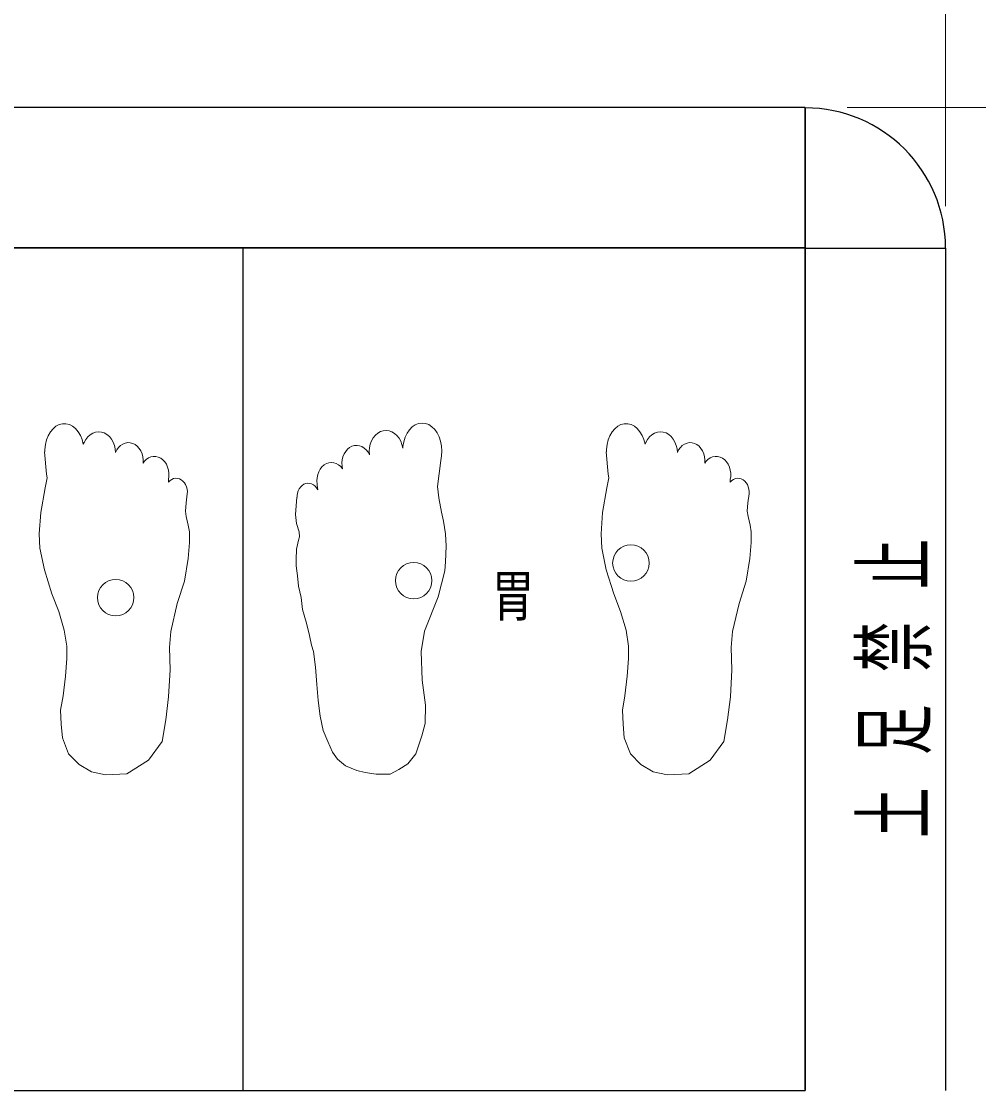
# Model space of a CAD drawing. Units: millimetres on the paper. Extents: x -365 to 0, y -12 to 257.
# Drawn here: x -231.96 to -209.24, y 204.01 to 229.4 of the extents above; entities that cross this region are included whole.
import ezdxf
from ezdxf.enums import TextEntityAlignment as Align

# ---------------------------------------------------------------- set-up
doc = ezdxf.new("R2010")
doc.units = ezdxf.units.MM
doc.layers.add('LY_1', color=7, linetype='Continuous', lineweight=13)
doc.styles.add('ＭＳ ゴシック', font='')
doc.styles.get('ＭＳ ゴシック').set_extended_font_data('MS Gothic')

msp = doc.modelspace()

# ---------------------------------------------------------------- linework, layer by layer
at = {"layer": 'LY_1'}
for p, q in [((-210.023, 225.01), (-210.023, 252.327)), ((-212.356, 227.35), (-200.259, 227.35)), ((-212.356, 227.35), (-200.259, 227.35)), ((-230.98, 219.844), (-231.06, 219.823)), ((-230.899, 219.844), (-230.98, 219.844)), ((-230.818, 219.825), (-230.899, 219.844)), ((-222.529, 219.848), (-222.607, 219.817)), ((-222.448, 219.859), (-222.529, 219.848)), ((-222.367, 219.85), (-222.448, 219.859)), ((-222.288, 219.821), (-222.367, 219.85)), ((-217.647, 219.844), (-217.727, 219.823)), ((-217.565, 219.844), (-217.647, 219.844)), ((-217.485, 219.825), (-217.565, 219.844)), ((-231.269, 219.649), (-231.32, 219.559)), ((-231.206, 219.724), (-231.269, 219.649)), ((-231.136, 219.783), (-231.206, 219.724)), ((-231.06, 219.823), (-231.136, 219.783)), ((-230.742, 219.785), (-230.818, 219.825)), ((-230.671, 219.728), (-230.742, 219.785)), ((-230.609, 219.654), (-230.671, 219.728)), ((-230.556, 219.565), (-230.609, 219.654)), ((-230.326, 219.582), (-230.382, 219.531)), ((-230.263, 219.62), (-230.326, 219.582)), ((-230.196, 219.644), (-230.263, 219.62)), ((-230.127, 219.652), (-230.196, 219.644)), ((-230.057, 219.646), (-230.127, 219.652)), ((-229.99, 219.625), (-230.057, 219.646)), ((-229.926, 219.589), (-229.99, 219.625)), ((-229.868, 219.54), (-229.926, 219.589)), ((-223.499, 219.618), (-223.556, 219.569)), ((-223.435, 219.655), (-223.499, 219.618)), ((-223.368, 219.676), (-223.435, 219.655)), ((-223.298, 219.683), (-223.368, 219.676)), ((-223.229, 219.675), (-223.298, 219.683)), ((-223.162, 219.651), (-223.229, 219.675)), ((-223.099, 219.614), (-223.162, 219.651)), ((-223.042, 219.563), (-223.099, 219.614)), ((-222.804, 219.616), (-222.85, 219.521)), ((-222.747, 219.699), (-222.804, 219.616)), ((-222.681, 219.767), (-222.747, 219.699)), ((-222.607, 219.817), (-222.681, 219.767)), ((-222.214, 219.773), (-222.288, 219.821)), ((-222.147, 219.707), (-222.214, 219.773)), ((-222.089, 219.626), (-222.147, 219.707)), ((-222.042, 219.531), (-222.089, 219.626)), ((-217.935, 219.649), (-217.987, 219.559)), ((-217.873, 219.724), (-217.935, 219.649)), ((-217.803, 219.783), (-217.873, 219.724)), ((-217.727, 219.823), (-217.803, 219.783)), ((-217.409, 219.785), (-217.485, 219.825)), ((-217.338, 219.728), (-217.409, 219.785)), ((-217.275, 219.654), (-217.338, 219.728)), ((-217.223, 219.565), (-217.275, 219.654)), ((-216.993, 219.582), (-217.049, 219.531)), ((-216.93, 219.62), (-216.993, 219.582)), ((-216.863, 219.644), (-216.93, 219.62)), ((-216.793, 219.652), (-216.863, 219.644)), ((-216.724, 219.646), (-216.793, 219.652)), ((-216.656, 219.625), (-216.724, 219.646)), ((-216.593, 219.589), (-216.656, 219.625)), ((-216.535, 219.54), (-216.593, 219.589)), ((-231.388, 219.349), (-231.402, 219.235)), ((-231.361, 219.458), (-231.388, 219.349)), ((-231.32, 219.559), (-231.361, 219.458)), ((-230.515, 219.465), (-230.556, 219.565)), ((-230.487, 219.356), (-230.515, 219.465)), ((-230.47, 219.397), (-230.487, 219.356)), ((-230.431, 219.469), (-230.47, 219.397)), ((-230.382, 219.531), (-230.431, 219.469)), ((-229.818, 219.479), (-229.868, 219.54)), ((-229.778, 219.408), (-229.818, 219.479)), ((-229.747, 219.33), (-229.778, 219.408)), ((-229.728, 219.246), (-229.747, 219.33)), ((-229.603, 219.323), (-229.651, 219.277)), ((-229.55, 219.359), (-229.603, 219.323)), ((-229.492, 219.383), (-229.55, 219.359)), ((-229.433, 219.394), (-229.492, 219.383)), ((-229.372, 219.391), (-229.433, 219.394)), ((-229.313, 219.376), (-229.372, 219.391)), ((-229.257, 219.348), (-229.313, 219.376)), ((-229.206, 219.308), (-229.257, 219.348)), ((-224.051, 219.326), (-224.11, 219.309)), ((-223.991, 219.33), (-224.051, 219.326)), ((-223.931, 219.321), (-223.991, 219.33)), ((-223.677, 219.358), (-223.695, 219.274)), ((-223.646, 219.437), (-223.677, 219.358)), ((-223.606, 219.508), (-223.646, 219.437)), ((-223.556, 219.569), (-223.606, 219.508)), ((-222.993, 219.501), (-223.042, 219.563)), ((-222.954, 219.429), (-222.993, 219.501)), ((-222.925, 219.35), (-222.954, 219.429)), ((-222.907, 219.265), (-222.925, 219.35)), ((-222.883, 219.415), (-222.904, 219.302)), ((-222.85, 219.521), (-222.883, 219.415)), ((-222.006, 219.426), (-222.042, 219.531)), ((-221.985, 219.314), (-222.006, 219.426)), ((-218.055, 219.349), (-218.069, 219.235)), ((-218.028, 219.458), (-218.055, 219.349)), ((-217.987, 219.559), (-218.028, 219.458)), ((-217.182, 219.465), (-217.223, 219.565)), ((-217.154, 219.356), (-217.182, 219.465)), ((-217.137, 219.397), (-217.154, 219.356)), ((-217.098, 219.469), (-217.137, 219.397)), ((-217.049, 219.531), (-217.098, 219.469)), ((-216.485, 219.479), (-216.535, 219.54)), ((-216.444, 219.408), (-216.485, 219.479)), ((-216.414, 219.33), (-216.444, 219.408)), ((-216.395, 219.246), (-216.414, 219.33)), ((-216.27, 219.323), (-216.317, 219.277)), ((-216.217, 219.359), (-216.27, 219.323)), ((-216.159, 219.383), (-216.217, 219.359)), ((-216.099, 219.394), (-216.159, 219.383)), ((-216.039, 219.391), (-216.099, 219.394)), ((-215.98, 219.376), (-216.039, 219.391)), ((-215.924, 219.348), (-215.98, 219.376)), ((-215.872, 219.308), (-215.924, 219.348)), ((-231.412, 219.172), (-231.361, 218.643)), ((-231.402, 219.235), (-231.404, 219.172)), ((-229.721, 219.159), (-229.728, 219.246)), ((-229.691, 219.22), (-229.721, 219.159)), ((-229.651, 219.277), (-229.691, 219.22)), ((-229.16, 219.258), (-229.206, 219.308)), ((-229.123, 219.199), (-229.16, 219.258)), ((-229.094, 219.132), (-229.123, 219.199)), ((-229.076, 219.06), (-229.094, 219.132)), ((-228.827, 219.068), (-228.886, 219.055)), ((-228.766, 219.067), (-228.827, 219.068)), ((-224.297, 219.126), (-224.324, 219.059)), ((-224.26, 219.186), (-224.297, 219.126)), ((-224.216, 219.238), (-224.26, 219.186)), ((-224.166, 219.279), (-224.216, 219.238)), ((-224.11, 219.309), (-224.166, 219.279)), ((-223.873, 219.299), (-223.931, 219.321)), ((-223.819, 219.265), (-223.873, 219.299)), ((-223.771, 219.22), (-223.819, 219.265)), ((-223.73, 219.165), (-223.771, 219.22)), ((-223.697, 219.102), (-223.73, 219.165)), ((-223.695, 219.274), (-223.702, 219.188)), ((-223.702, 219.188), (-223.697, 219.102)), ((-222.904, 219.302), (-222.907, 219.265)), ((-222.004, 218.97), (-221.983, 219.083)), ((-221.977, 219.199), (-221.985, 219.314)), ((-221.983, 219.083), (-221.977, 219.199)), ((-218.079, 219.172), (-218.028, 218.643)), ((-218.069, 219.235), (-218.07, 219.172)), ((-216.388, 219.159), (-216.395, 219.246)), ((-216.358, 219.22), (-216.388, 219.159)), ((-216.317, 219.277), (-216.358, 219.22)), ((-215.827, 219.258), (-215.872, 219.308)), ((-215.79, 219.199), (-215.827, 219.258)), ((-215.761, 219.132), (-215.79, 219.199)), ((-215.742, 219.06), (-215.761, 219.132)), ((-215.494, 219.068), (-215.553, 219.055)), ((-215.433, 219.067), (-215.494, 219.068)), ((-229.067, 218.986), (-229.076, 219.06)), ((-229.069, 218.91), (-229.067, 218.986)), ((-229.043, 218.945), (-229.069, 218.91)), ((-228.996, 218.993), (-229.043, 218.945)), ((-228.943, 219.03), (-228.996, 218.993)), ((-228.886, 219.055), (-228.943, 219.03)), ((-228.707, 219.053), (-228.766, 219.067)), ((-228.65, 219.026), (-228.707, 219.053)), ((-228.598, 218.988), (-228.65, 219.026)), ((-228.553, 218.938), (-228.598, 218.988)), ((-228.514, 218.88), (-228.553, 218.938)), ((-228.485, 218.814), (-228.514, 218.88)), ((-224.823, 218.82), (-224.865, 218.766)), ((-224.773, 218.864), (-224.823, 218.82)), ((-224.719, 218.896), (-224.773, 218.864)), ((-224.661, 218.916), (-224.719, 218.896)), ((-224.6, 218.923), (-224.661, 218.916)), ((-224.54, 218.918), (-224.6, 218.923)), ((-224.482, 218.899), (-224.54, 218.918)), ((-224.427, 218.867), (-224.482, 218.899)), ((-224.377, 218.824), (-224.427, 218.867)), ((-224.334, 218.771), (-224.377, 218.824)), ((-224.342, 218.986), (-224.349, 218.911)), ((-224.349, 218.911), (-224.345, 218.836)), ((-224.345, 218.836), (-224.334, 218.771)), ((-224.324, 219.059), (-224.342, 218.986)), ((-222.077, 218.35), (-222.004, 218.97)), ((-215.734, 218.986), (-215.742, 219.06)), ((-215.736, 218.91), (-215.734, 218.986)), ((-215.71, 218.945), (-215.736, 218.91)), ((-215.663, 218.993), (-215.71, 218.945)), ((-215.61, 219.03), (-215.663, 218.993)), ((-215.553, 219.055), (-215.61, 219.03)), ((-215.374, 219.053), (-215.433, 219.067)), ((-215.317, 219.026), (-215.374, 219.053)), ((-215.265, 218.988), (-215.317, 219.026)), ((-215.219, 218.938), (-215.265, 218.988)), ((-215.181, 218.88), (-215.219, 218.938)), ((-215.151, 218.814), (-215.181, 218.88)), ((-231.361, 218.643), (-231.344, 218.558)), ((-228.465, 218.743), (-228.485, 218.814)), ((-228.467, 218.519), (-228.455, 218.593)), ((-228.455, 218.668), (-228.465, 218.743)), ((-228.455, 218.593), (-228.455, 218.668)), ((-224.94, 218.562), (-224.944, 218.487)), ((-224.924, 218.635), (-224.94, 218.562)), ((-224.899, 218.704), (-224.924, 218.635)), ((-224.865, 218.766), (-224.899, 218.704)), ((-218.028, 218.643), (-218.011, 218.558)), ((-215.131, 218.743), (-215.151, 218.814)), ((-215.133, 218.519), (-215.122, 218.593)), ((-215.122, 218.668), (-215.131, 218.743)), ((-215.122, 218.593), (-215.122, 218.668)), ((-231.395, 218.319), (-231.498, 217.739)), ((-231.344, 218.558), (-231.395, 218.319)), ((-228.467, 218.519), (-228.469, 218.454)), ((-228.466, 218.458), (-228.469, 218.454)), ((-228.429, 218.494), (-228.466, 218.458)), ((-228.388, 218.521), (-228.429, 218.494)), ((-228.344, 218.539), (-228.388, 218.521)), ((-228.298, 218.547), (-228.344, 218.539)), ((-228.252, 218.545), (-228.298, 218.547)), ((-228.206, 218.533), (-228.252, 218.545)), ((-228.163, 218.512), (-228.206, 218.533)), ((-228.124, 218.481), (-228.163, 218.512)), ((-228.089, 218.442), (-228.124, 218.481)), ((-228.06, 218.397), (-228.089, 218.442)), ((-228.038, 218.345), (-228.06, 218.397)), ((-228.024, 218.29), (-228.038, 218.345)), ((-225.328, 218.343), (-225.36, 218.301)), ((-225.291, 218.379), (-225.328, 218.343)), ((-225.25, 218.406), (-225.291, 218.379)), ((-225.206, 218.423), (-225.25, 218.406)), ((-225.16, 218.431), (-225.206, 218.423)), ((-225.113, 218.428), (-225.16, 218.431)), ((-225.068, 218.416), (-225.113, 218.428)), ((-225.025, 218.393), (-225.068, 218.416)), ((-224.986, 218.362), (-225.025, 218.393)), ((-224.952, 218.323), (-224.986, 218.362)), ((-224.923, 218.277), (-224.952, 218.323)), ((-224.944, 218.487), (-224.939, 218.412)), ((-224.939, 218.412), (-224.934, 218.384)), ((-224.934, 218.384), (-224.923, 218.277)), ((-222.077, 218.35), (-222.046, 218.086)), ((-218.062, 218.319), (-218.164, 217.739)), ((-218.011, 218.558), (-218.062, 218.319)), ((-215.133, 218.519), (-215.136, 218.454)), ((-215.133, 218.458), (-215.136, 218.454)), ((-215.096, 218.494), (-215.133, 218.458)), ((-215.055, 218.521), (-215.096, 218.494)), ((-215.011, 218.539), (-215.055, 218.521)), ((-214.965, 218.547), (-215.011, 218.539)), ((-214.919, 218.545), (-214.965, 218.547)), ((-214.873, 218.533), (-214.919, 218.545)), ((-214.83, 218.512), (-214.873, 218.533)), ((-214.79, 218.481), (-214.83, 218.512)), ((-214.756, 218.442), (-214.79, 218.481)), ((-214.727, 218.397), (-214.756, 218.442)), ((-214.705, 218.345), (-214.727, 218.397)), ((-214.691, 218.29), (-214.705, 218.345)), ((-228.019, 218.175), (-228.046, 217.967)), ((-228.017, 218.233), (-228.024, 218.29)), ((-228.019, 218.175), (-228.017, 218.233)), ((-225.418, 218.096), (-225.449, 217.688)), ((-225.412, 218.141), (-225.415, 218.096)), ((-225.402, 218.198), (-225.412, 218.141)), ((-225.385, 218.252), (-225.402, 218.198)), ((-225.36, 218.301), (-225.385, 218.252)), ((-222.046, 218.086), (-221.984, 217.745)), ((-214.686, 218.175), (-214.713, 217.967)), ((-214.684, 218.233), (-214.691, 218.29)), ((-214.686, 218.175), (-214.684, 218.233)), ((-228.046, 217.967), (-228.063, 217.767)), ((-214.713, 217.967), (-214.73, 217.767)), ((-231.498, 217.739), (-231.532, 217.227)), ((-228.063, 217.767), (-228.043, 217.637)), ((-228.043, 217.637), (-227.996, 217.433)), ((-225.449, 217.688), (-225.426, 217.477)), ((-221.984, 217.745), (-221.937, 217.527)), ((-218.164, 217.739), (-218.198, 217.227)), ((-214.73, 217.767), (-214.71, 217.637)), ((-214.71, 217.637), (-214.663, 217.433)), ((-227.996, 217.433), (-227.967, 217.278)), ((-225.426, 217.477), (-225.367, 217.277)), ((-221.937, 217.527), (-221.89, 217.233)), ((-214.663, 217.433), (-214.634, 217.278)), ((-231.532, 217.227), (-231.515, 216.886)), ((-227.967, 217.023), (-227.967, 217.278)), ((-225.379, 217.078), (-225.426, 216.866)), ((-225.355, 217.16), (-225.379, 217.078)), ((-225.367, 217.277), (-225.355, 217.16)), ((-221.89, 217.233), (-221.875, 216.938)), ((-218.198, 217.227), (-218.181, 216.886)), ((-214.634, 217.023), (-214.634, 217.278)), ((-231.515, 216.886), (-231.412, 216.374)), ((-228.001, 216.647), (-227.967, 217.023)), ((-225.426, 216.866), (-225.437, 216.62)), ((-221.875, 216.938), (-221.89, 216.565)), ((-218.181, 216.886), (-218.079, 216.374)), ((-214.668, 216.647), (-214.634, 217.023)), ((-228.087, 216.102), (-228.001, 216.647)), ((-225.437, 216.62), (-225.437, 216.467)), ((-221.89, 216.565), (-221.904, 216.353)), ((-214.753, 216.102), (-214.668, 216.647)), ((-231.412, 216.374), (-231.231, 215.808)), ((-225.437, 216.467), (-225.402, 216.232)), ((-222.066, 215.731), (-221.904, 216.353)), ((-218.079, 216.374), (-217.897, 215.808)), ((-228.257, 215.573), (-228.087, 216.102)), ((-225.402, 216.232), (-225.379, 215.986)), ((-214.924, 215.573), (-214.753, 216.102)), ((-231.231, 215.808), (-231.07, 215.384)), ((-225.379, 215.986), (-225.32, 215.716)), ((-217.897, 215.808), (-217.736, 215.384)), ((-228.411, 214.908), (-228.257, 215.573)), ((-225.32, 215.716), (-225.285, 215.434)), ((-222.39, 214.92), (-222.066, 215.731)), ((-215.077, 214.908), (-214.924, 215.573)), ((-231.07, 215.384), (-230.938, 214.945)), ((-225.285, 215.434), (-225.191, 215.106)), ((-217.736, 215.384), (-217.605, 214.945)), ((-225.191, 215.106), (-225.12, 214.812)), ((-230.938, 214.945), (-230.879, 214.565)), ((-228.445, 214.533), (-228.411, 214.908)), ((-225.12, 214.812), (-225.073, 214.589)), ((-222.471, 214.433), (-222.39, 214.92)), ((-217.605, 214.945), (-217.546, 214.565)), ((-215.111, 214.533), (-215.077, 214.908)), ((-230.879, 214.565), (-230.879, 214.272)), ((-228.428, 214.004), (-228.445, 214.533)), ((-225.073, 214.589), (-225.027, 214.437)), ((-217.546, 214.565), (-217.546, 214.272)), ((-215.094, 214.004), (-215.111, 214.533)), ((-230.879, 214.272), (-230.909, 213.848)), ((-225.027, 214.437), (-224.98, 214.061)), ((-222.444, 213.757), (-222.471, 214.433)), ((-217.546, 214.272), (-217.576, 213.848)), ((-228.462, 213.356), (-228.428, 214.004)), ((-224.98, 214.061), (-224.944, 213.65)), ((-215.129, 213.356), (-215.094, 214.004)), ((-230.909, 213.848), (-230.967, 213.38)), ((-222.363, 213.162), (-222.444, 213.757)), ((-217.576, 213.848), (-217.634, 213.38)), ((-224.944, 213.65), (-224.909, 213.275)), ((-230.967, 213.38), (-231.026, 213.043)), ((-228.53, 212.81), (-228.462, 213.356)), ((-224.909, 213.275), (-224.862, 212.899)), ((-217.634, 213.38), (-217.693, 213.043)), ((-215.197, 212.81), (-215.129, 213.356)), ((-231.026, 213.043), (-231.011, 212.707)), ((-222.374, 212.723), (-222.363, 213.162)), ((-217.693, 213.043), (-217.678, 212.707)), ((-228.615, 212.298), (-228.53, 212.81)), ((-224.862, 212.899), (-224.792, 212.559)), ((-222.456, 212.43), (-222.374, 212.723)), ((-215.282, 212.298), (-215.197, 212.81)), ((-231.011, 212.707), (-230.982, 212.385)), ((-224.792, 212.559), (-224.686, 212.3)), ((-217.678, 212.707), (-217.649, 212.385)), ((-230.982, 212.385), (-230.836, 212.005)), ((-228.939, 211.855), (-228.615, 212.298)), ((-224.686, 212.3), (-224.569, 212.042)), ((-222.597, 212.007), (-222.456, 212.43)), ((-217.649, 212.385), (-217.502, 212.005)), ((-215.606, 211.855), (-215.282, 212.298)), ((-230.836, 212.005), (-230.587, 211.756)), ((-224.569, 212.042), (-224.451, 211.878)), ((-222.785, 211.772), (-222.597, 212.007)), ((-217.502, 212.005), (-217.254, 211.756)), ((-230.587, 211.756), (-230.294, 211.581)), ((-229.451, 211.531), (-228.939, 211.855)), ((-224.451, 211.878), (-224.264, 211.725)), ((-224.264, 211.725), (-223.994, 211.608)), ((-222.996, 211.631), (-222.785, 211.772)), ((-217.254, 211.756), (-216.961, 211.581)), ((-216.118, 211.531), (-215.606, 211.855)), ((-230.294, 211.581), (-229.958, 211.507)), ((-229.958, 211.507), (-229.451, 211.531)), ((-223.994, 211.608), (-223.794, 211.561)), ((-223.794, 211.561), (-223.536, 211.526)), ((-223.536, 211.526), (-223.207, 211.526)), ((-223.207, 211.526), (-222.996, 211.631)), ((-216.961, 211.581), (-216.625, 211.507)), ((-216.625, 211.507), (-216.118, 211.531))]:
    msp.add_line(p, q, dxfattribs=at)
at = {"layer": 'LY_1', "lineweight": 25}
for p, q in [((-213.356, 227.35), (-233.356, 227.35)), ((-213.356, 227.35), (-213.356, 224.017)), ((-213.356, 224.01), (-213.356, 227.344)), ((-253.356, 224.017), (-213.356, 224.017)), ((-253.356, 224.017), (-213.356, 224.017)), ((-213.356, 224.017), (-233.356, 224.017)), ((-226.69, 204.017), (-226.69, 224.017)), ((-213.356, 204.017), (-213.356, 224.017)), ((-213.356, 214.017), (-213.356, 224.017)), ((-213.356, 224.01), (-210.023, 224.01)), ((-213.356, 224.01), (-210.023, 224.01)), ((-213.356, 224.01), (-213.356, 204.01)), ((-210.023, 224.01), (-210.023, 204.01)), ((-253.356, 204.017), (-213.356, 204.017))]:
    msp.add_line(p, q, dxfattribs=at)
at = {"layer": 'LY_1'}
for centre in [(-217.491, 216.535), (-222.645, 216.119), (-229.717, 215.714)]:
    msp.add_circle(centre, 0.433, dxfattribs=at)
at = {"layer": 'LY_1', "lineweight": 25}
msp.add_arc((-213.356, 224.01), 3.333, 360, 90, dxfattribs=at)

# ---------------------------------------------------------------- texts
at = {"layer": 'LY_1', "style": 'ＭＳ ゴシック', "width": 0.75}
msp.add_text('胃', height=0.978, dxfattribs=at).set_placement((-220.788, 215.76), align=Align.MIDDLE_LEFT)
at = {"layer": 'LY_1', "insert": (-210.356, 210.01), "char_height": 1.466, "attachment_point": 7, "rotation": 90, "style": 'ＭＳ ゴシック'}
msp.add_mtext('\\T1.64;\\W0.6;土足禁止', dxfattribs=at)

doc.saveas('drawing.dxf')
